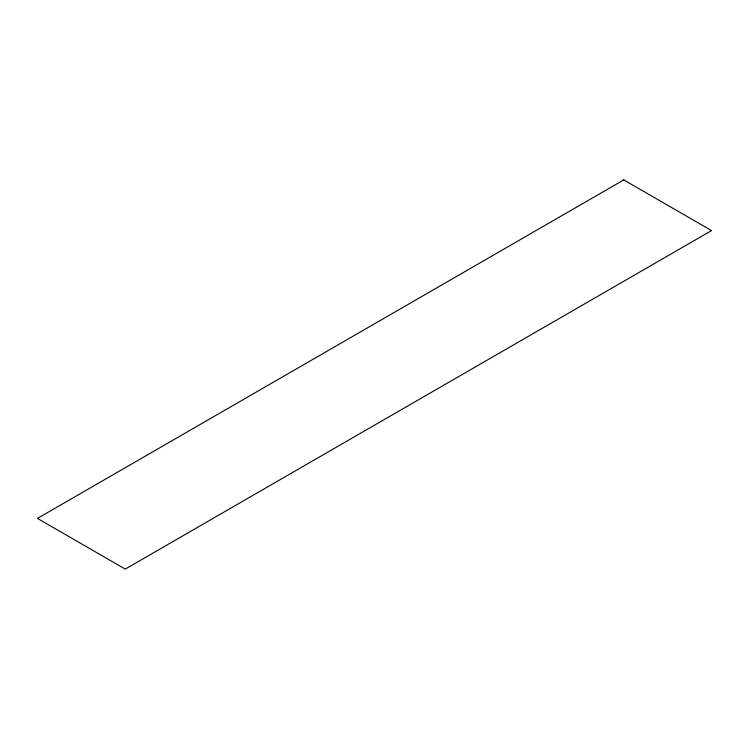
<?xml version="1.0" encoding="UTF-8"?>
<svg xmlns="http://www.w3.org/2000/svg" width="749" height="749" viewBox="0 0 749 749"><rect width="100%" height="100%" fill="white"/><g stroke="black" fill="none" stroke-linecap="round" stroke-linejoin="round"><path stroke-width="1.12" d="M623.758 179.91L37.45 518.411L125.242 569.09L711.55 230.589L623.758 179.91"/></g></svg>
